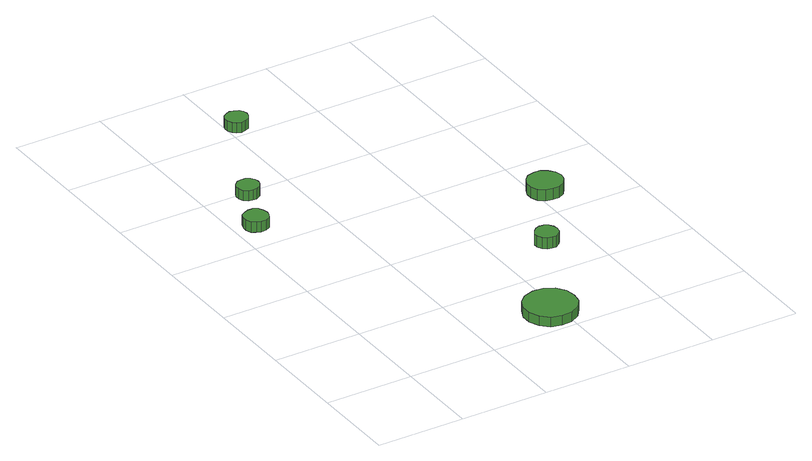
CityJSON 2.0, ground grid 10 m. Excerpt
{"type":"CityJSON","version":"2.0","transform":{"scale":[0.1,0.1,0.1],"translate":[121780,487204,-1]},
"CityObjects":{
"tree1":{"type":"SolitaryVegetationObject","attributes":{"function":"something"},"geometry":[{"type":"MultiSurface","lod":"1","boundaries":[[[0,1,2,3,4,5,6,7,8,9,10,11,12,13,14]],[[15,16,17,18,19,20,21,22,23,24,25,26,27,28,29]],[[0,29,28,1]],[[1,28,27,2]],[[2,27,26,3]],[[3,26,25,4]],[[4,25,24,5]],[[5,24,23,6]],[[6,23,22,7]],[[7,22,21,8]],[[8,21,20,9]],[[9,20,19,10]],[[10,19,18,11]],[[11,18,17,12]],[[12,17,16,13]],[[13,16,15,14]],[[14,15,29,0]]]}]},
"tree2":{"type":"SolitaryVegetationObject","attributes":{"function":"something"},"geometry":[{"type":"MultiSurface","lod":"1","boundaries":[[[30,31,32,33,34,35,36,37,38,39,40,41,42,43,44]],[[45,46,47,48,49,50,51,52,53,54,55,56,57,58,59]],[[30,59,58,31]],[[31,58,57,32]],[[32,57,56,33]],[[33,56,55,34]],[[34,55,54,35]],[[35,54,53,36]],[[36,53,52,37]],[[37,52,51,38]],[[38,51,50,39]],[[39,50,49,40]],[[40,49,48,41]],[[41,48,47,42]],[[42,47,46,43]],[[43,46,45,44]],[[44,45,59,30]]]}]},
"tree3":{"type":"SolitaryVegetationObject","attributes":{"function":"something"},"geometry":[{"type":"MultiSurface","lod":"1","boundaries":[[[60,61,62,63,64,65,66,67,68,69,70,71,72,73,74]],[[75,76,77,78,79,80,81,82,83,84,85,86,87,88,89]],[[60,89,88,61]],[[61,88,87,62]],[[62,87,86,63]],[[63,86,85,64]],[[64,85,84,65]],[[65,84,83,66]],[[66,83,82,67]],[[67,82,81,68]],[[68,81,80,69]],[[69,80,79,70]],[[70,79,78,71]],[[71,78,77,72]],[[72,77,76,73]],[[73,76,75,74]],[[74,75,89,60]]]}]},
"tree4":{"type":"SolitaryVegetationObject","attributes":{"function":"something"},"geometry":[{"type":"MultiSurface","lod":"1","boundaries":[[[90,91,92,93,94,95,96,97,98,99,100,101,102,103,104]],[[105,106,107,108,109,110,111,112,113,114,115,116,117,118,119]],[[90,119,118,91]],[[91,118,117,92]],[[92,117,116,93]],[[93,116,115,94]],[[94,115,114,95]],[[95,114,113,96]],[[96,113,112,97]],[[97,112,111,98]],[[98,111,110,99]],[[99,110,109,100]],[[100,109,108,101]],[[101,108,107,102]],[[102,107,106,103]],[[103,106,105,104]],[[104,105,119,90]]]}]},
"tree5":{"type":"SolitaryVegetationObject","attributes":{"function":"something"},"geometry":[{"type":"MultiSurface","lod":"1","boundaries":[[[120,121,122,123,124,125,126,127,128,129,130,131,132,133,134]],[[135,136,137,138,139,140,141,142,143,144,145,146,147,148,149]],[[120,149,148,121]],[[121,148,147,122]],[[122,147,146,123]],[[123,146,145,124]],[[124,145,144,125]],[[125,144,143,126]],[[126,143,142,127]],[[127,142,141,128]],[[128,141,140,129]],[[129,140,139,130]],[[130,139,138,131]],[[131,138,137,132]],[[132,137,136,133]],[[133,136,135,134]],[[134,135,149,120]]]}]},
"tree6":{"type":"SolitaryVegetationObject","attributes":{"function":"something"},"geometry":[{"type":"MultiSurface","lod":"1","boundaries":[[[150,151,152,153,154,155,156,157,158,159,160,161,162,163,164]],[[165,166,167,168,169,170,171,172,173,174,175,176,177,178,179]],[[150,179,178,151]],[[151,178,177,152]],[[152,177,176,153]],[[153,176,175,154]],[[154,175,174,155]],[[155,174,173,156]],[[156,173,172,157]],[[157,172,171,158]],[[158,171,170,159]],[[159,170,169,160]],[[160,169,168,161]],[[161,168,167,162]],[[162,167,166,163]],[[163,166,165,164]],[[164,165,179,150]]]}]}
},
"vertices":[
[37,336,20],[36,342,20],[33,347,20],[28,350,20],[22,350,20],[17,348,20],[12,345,20],[10,339,20],[10,334,20],[12,328,20],[17,325,20],[22,323,20],[28,323,20],[33,326,20],[36,331,20],[36,331,8],[33,326,8],[28,323,8],[22,323,8],[17,325,8],[12,328,8],[10,334,8],[10,339,8],[12,345,8],[17,348,8],[22,350,8],[28,350,8],[33,347,8],[36,342,8],[37,336,8],
[61,392,21],[60,397,21],[57,401,21],[52,404,21],[47,404,21],[42,403,21],[38,399,21],[36,395,21],[36,389,21],[38,385,21],[42,381,21],[47,380,21],[52,380,21],[57,383,21],[60,387,21],[60,387,9],[57,383,9],[52,380,9],[47,380,9],[42,381,9],[38,385,9],[36,389,9],[36,395,9],[38,399,9],[42,403,9],[47,404,9],[52,404,9],[57,401,9],[60,397,9],[61,392,9],
[218,35,17],[216,47,17],[209,57,17],[198,63,17],[186,64,17],[174,60,17],[165,52,17],[160,41,17],[160,29,17],[165,18,17],[174,9,17],[186,6,17],[198,7,17],[209,13,17],[216,23,17],[216,23,6],[209,13,6],[198,7,6],[186,6,6],[174,9,6],[165,18,6],[160,29,6],[160,41,6],[165,52,6],[174,60,6],[186,64,6],[198,63,6],[209,57,6],[216,47,6],[218,35,6],
[121,511,23],[120,516,23],[117,520,23],[112,522,23],[107,523,23],[102,521,23],[98,518,23],[96,513,23],[96,508,23],[98,503,23],[102,500,23],[107,498,23],[112,499,23],[117,501,23],[120,506,23],[120,506,11],[117,501,11],[112,499,11],[107,498,11],[102,500,11],[98,503,11],[96,508,11],[96,513,11],[98,518,11],[102,521,11],[107,523,11],[112,522,11],[117,520,11],[120,516,11],[121,511,11],
[272,155,19],[271,160,19],[268,164,19],[263,167,19],[258,168,19],[253,166,19],[249,162,19],[246,157,19],[246,152,19],[249,147,19],[253,143,19],[258,142,19],[263,142,19],[268,145,19],[271,149,19],[271,149,6],[268,145,6],[263,142,6],[258,142,6],[253,143,6],[249,147,6],[246,152,6],[246,157,6],[249,162,6],[253,166,6],[258,168,6],[263,167,6],[268,164,6],[271,160,6],[272,155,6],
[330,240,21],[328,248,21],[323,254,21],[316,259,21],[308,259,21],[300,257,21],[294,251,21],[291,244,21],[291,236,21],[294,228,21],[300,223,21],[308,221,21],[316,221,21],[323,225,21],[328,232,21],[328,232,8],[323,225,8],[316,221,8],[308,221,8],[300,223,8],[294,228,8],[291,236,8],[291,244,8],[294,251,8],[300,257,8],[308,259,8],[316,259,8],[323,254,8],[328,248,8],[330,240,8]
]}
